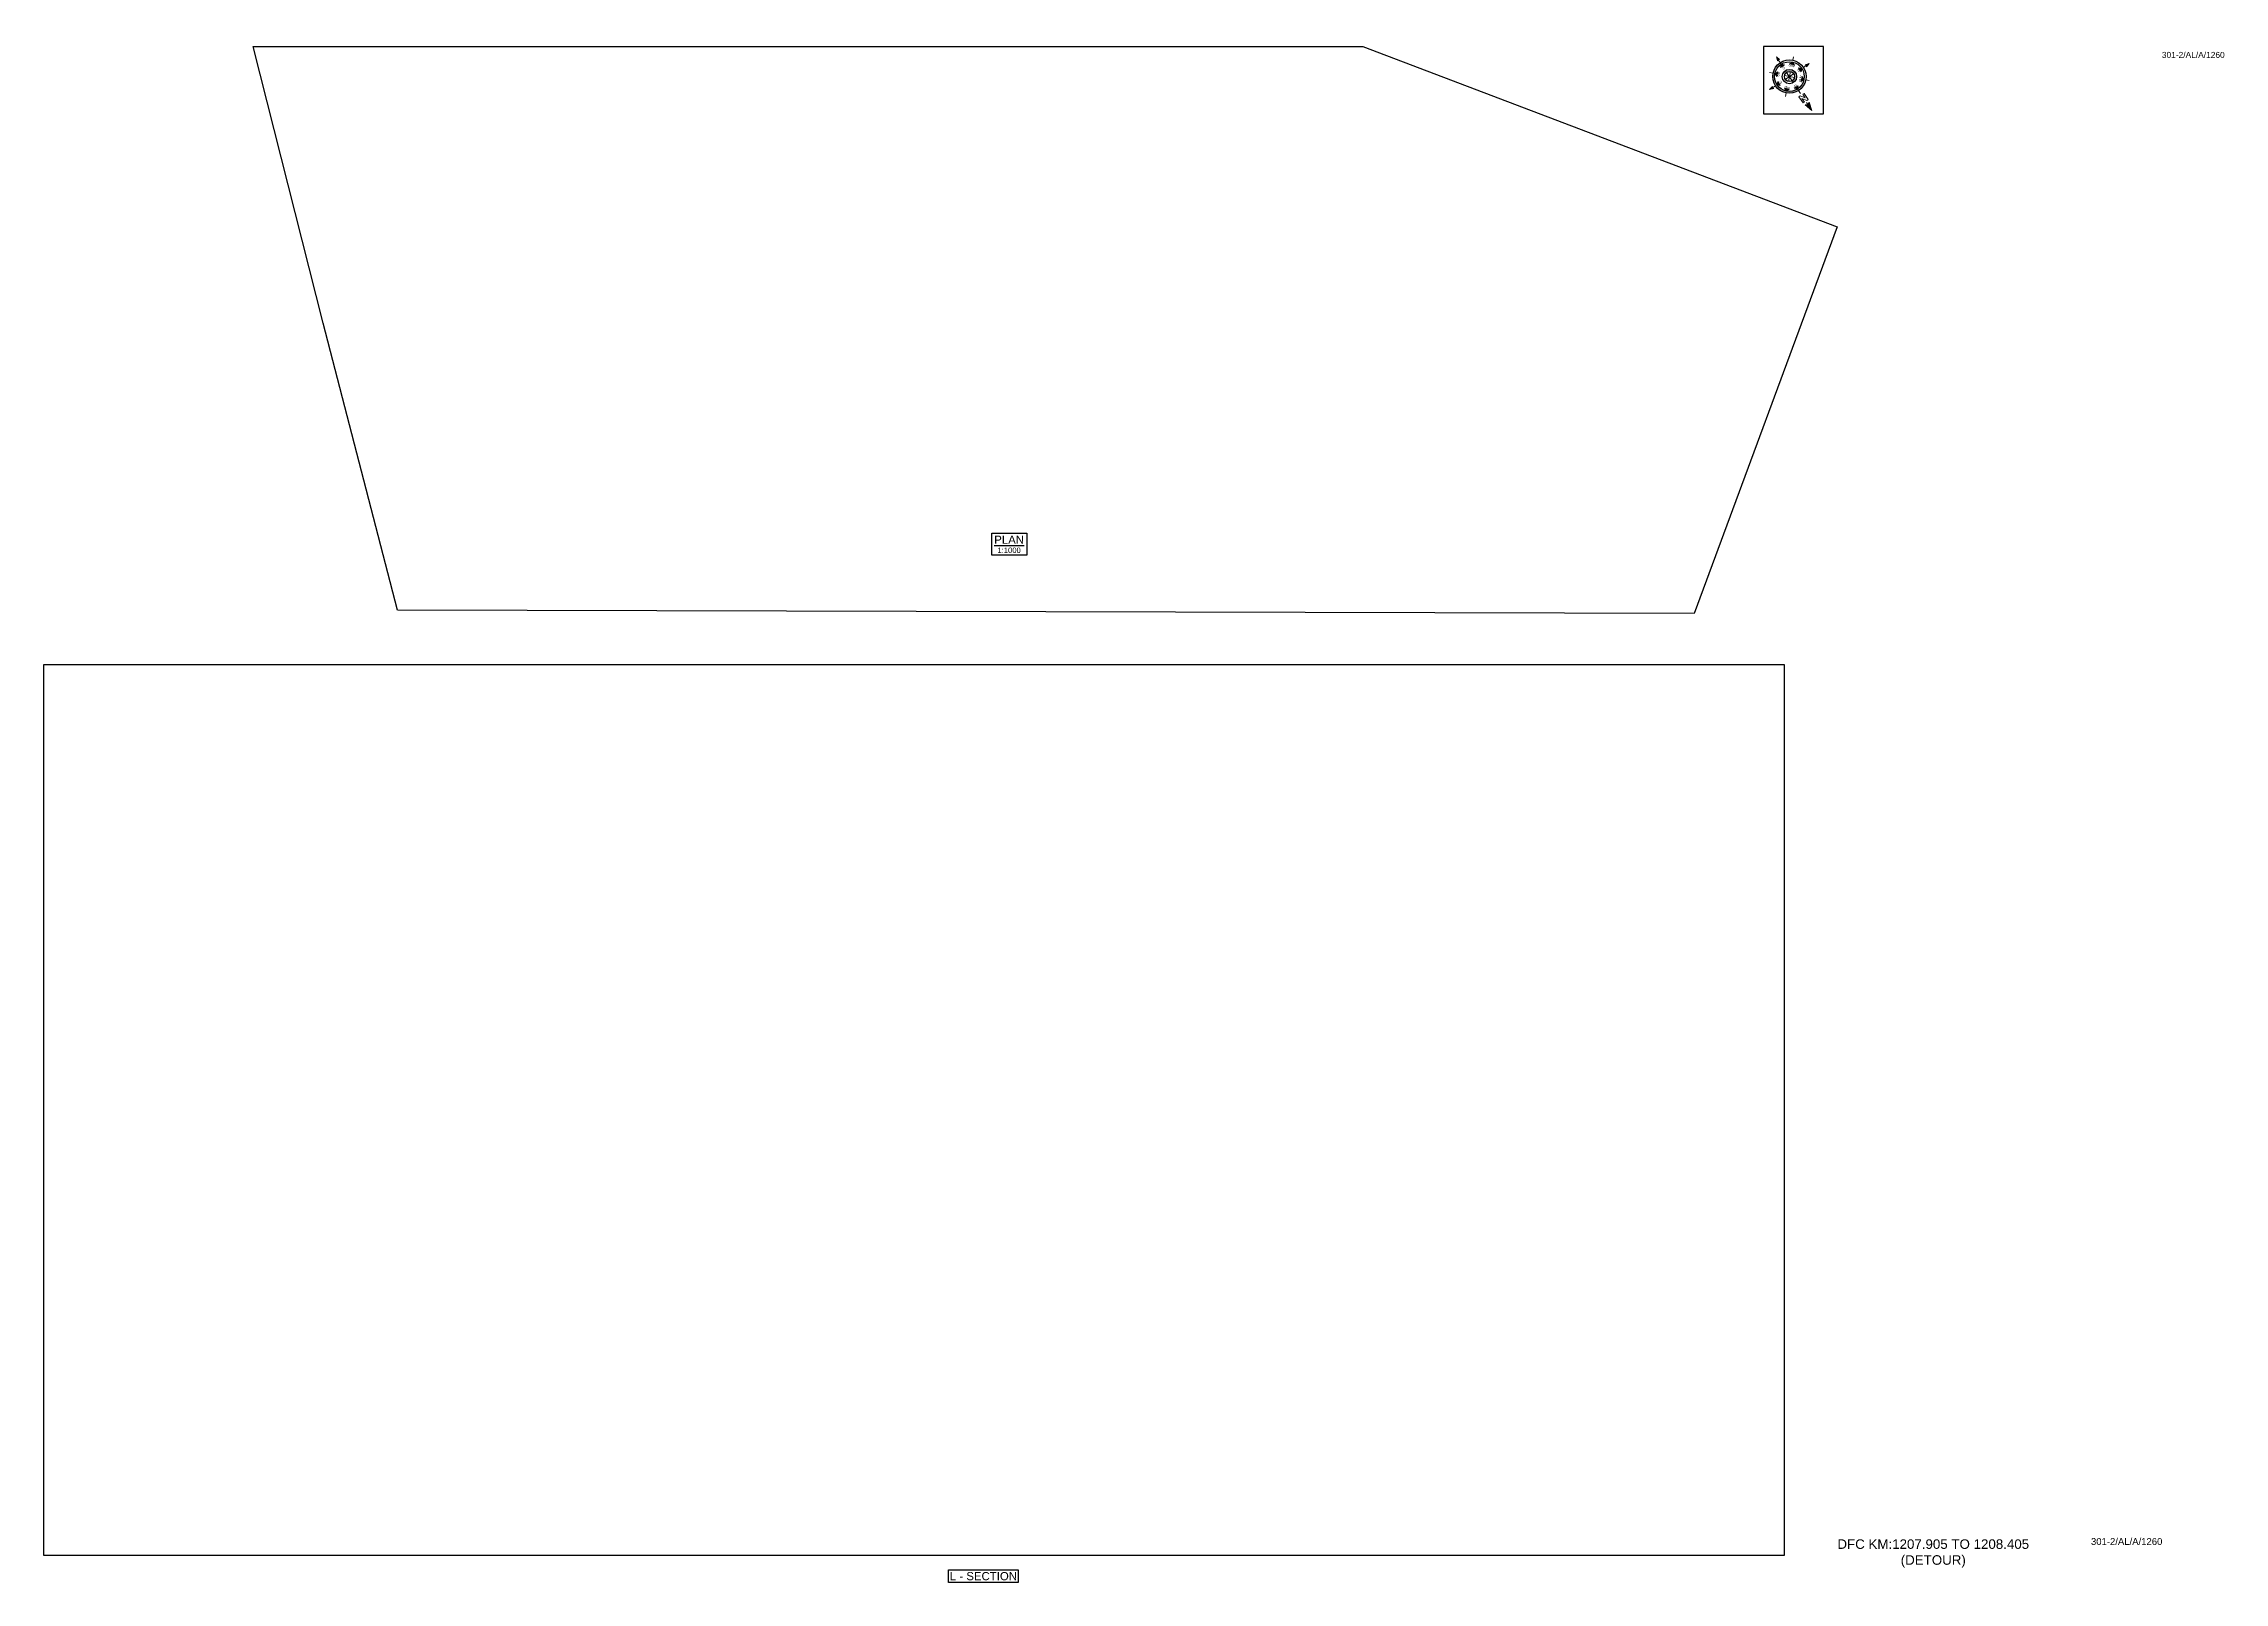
# Paper-space layout '1260' of a CAD drawing. Header units: metres. Extents: x 23 to 823, y 15 to 580.
import ezdxf
from ezdxf.enums import TextEntityAlignment as Align

# ---------------------------------------------------------------- set-up
doc = ezdxf.new("R2010")
doc.units = ezdxf.units.M
doc.header["$MEASUREMENT"] = 0
doc.layers.get('Defpoints').update_dxf_attribs({"color": 5})
doc.layers.add('title', color=7, linetype='Continuous')
doc.styles.get("Standard").update_dxf_attribs({"font": 'arial.ttf'})
doc.styles.add('Style-Arial', font='arial.ttf')

# ---------------------------------------------------------------- blocks, each defined once
blk = doc.blocks.new('N')
for points in [[(0, 8.41), (-0.49, 6.68), (0, 6.93)], [(0.49, 6.68), (0, 6.93), (0, 8.41)], [(-4.93, 0), (-4.07, 0.25), (-4.19, 0)], [(-4.07, -0.25), (-4.19, 0), (-4.93, 0)], [(-3.08, 0), (-2.59, 0.49), (-2.59, -0.49)], [(-2.18, 2.18), (-1.48, 2.18), (-2.18, 1.48)], [(0, 3.08), (0.49, 2.59), (-0.49, 2.59)], [(2.18, 2.18), (2.18, 1.48), (1.48, 2.18)], [(3.08, 0), (2.59, -0.49), (2.59, 0.49)], [(4.07, 0.25), (4.19, 0), (4.93, 0)], [(4.93, 0), (4.07, -0.25), (4.19, 0)], [(-2.18, -2.18), (-2.18, -1.48), (-1.48, -2.18)], [(0, -3.08), (-0.49, -2.59), (0.49, -2.59)], [(0, -4.93), (-0.25, -4.07), (0, -4.19)], [(0.25, -4.07), (0, -4.19), (0, -4.93)], [(2.18, -2.18), (1.48, -2.18), (2.18, -1.48)]]:
    blk.add_hatch(color=7).paths.add_polyline_path(points, flags=0)
h = blk.add_hatch(color=7)
h.paths.add_polyline_path([(0, -3.08), (0, -3.46, 1), (0, 3.46), (0, 3.08, -1)])
h.paths.add_polyline_path([(0, 1.05), (0, 1.48, 1), (0, -1.48), (0, -1.05, -1)])
at = {"color": 7, "linetype": 'ByBlock', "lineweight": 13}
for p, q in [((-0.61, 4.57), (-0.61, 6.12)), ((-0.61, 6.12), (-0.3, 6.12)), ((-0.3, 6.12), (0.32, 5.19)), ((0.32, 4.57), (-0.3, 5.5)), ((-0.3, 5.5), (-0.3, 4.57)), ((0.32, 5.19), (0.32, 6.12)), ((0.32, 6.12), (0.64, 6.12)), ((0.64, 6.12), (0.64, 4.57))]:
    blk.add_line(p, q, dxfattribs=at)
at = {"color": 7, "lineweight": 13}
for p, q in [((0, 6.41), (0, 7.28)), ((-3.46, 0), (-4.19, 0)), ((-2.45, 2.45), (-2.97, 2.97)), ((1.05, 0), (-1.05, 0)), ((-1.05, 0), (1.05, 0)), ((-0.74, 0.74), (0.74, -0.74)), ((0.74, 0.74), (-0.74, -0.74)), ((0.74, -0.74), (-0.74, 0.74)), ((-0.74, -0.74), (0.74, 0.74)), ((0, 3.46), (0, 4.19)), ((0, 3.46), (0, 3.08)), ((0, 1.05), (0, 1.48)), ((0, 1.05), (0, -1.05)), ((0, -1.05), (0, 1.05)), ((2.45, 2.45), (2.97, 2.97)), ((3.46, 0), (4.19, 0)), ((-2.45, -2.45), (-2.97, -2.97)), ((0, -1.05), (0, -1.48)), ((0, -3.46), (0, -3.08)), ((0, -3.46), (0, -4.19)), ((2.45, -2.45), (2.97, -2.97))]:
    blk.add_line(p, q, dxfattribs=at)
at = {"color": 7, "linetype": 'ByBlock', "lineweight": 13}
for points in [[(-0.3, 4.57), (-0.61, 4.57)], [(0.32, 4.57), (0.64, 4.57)]]:
    blk.add_lwpolyline(points, dxfattribs=at)
at = {"color": 7, "lineweight": 13}
for points in [[(0, 8.41), (-0.49, 6.68), (0, 6.93), (0, 6.93)], [(0.49, 6.68), (0, 6.93), (0, 8.41), (0, 8.41)], [(-4.93, 0), (-4.07, 0.25), (-4.19, 0), (-4.19, 0)], [(-4.07, -0.25), (-4.19, 0), (-4.93, 0), (-4.93, 0)], [(-3.08, 0), (-2.59, 0.49), (-2.59, -0.49), (-2.59, -0.49)], [(-2.18, 2.18), (-1.48, 2.18), (-2.18, 1.48), (-2.18, 1.48)], [(0, 3.08), (0.49, 2.59), (-0.49, 2.59), (-0.49, 2.59)], [(2.18, 2.18), (2.18, 1.48), (1.48, 2.18), (1.48, 2.18)], [(3.08, 0), (2.59, -0.49), (2.59, 0.49), (2.59, 0.49)], [(4.07, 0.25), (4.19, 0), (4.93, 0), (4.93, 0)], [(4.93, 0), (4.07, -0.25), (4.19, 0), (4.19, 0)], [(-2.18, -2.18), (-2.18, -1.48), (-1.48, -2.18), (-1.48, -2.18)], [(0, -3.08), (-0.49, -2.59), (0.49, -2.59), (0.49, -2.59)], [(0, -4.93), (-0.25, -4.07), (0, -4.19), (0, -4.19)], [(0.25, -4.07), (0, -4.19), (0, -4.93), (0, -4.93)], [(2.18, -2.18), (1.48, -2.18), (2.18, -1.48), (2.18, -1.48)]]:
    blk.add_lwpolyline(points, close=True, dxfattribs=at)
at = {"color": 7}
for radius in [3.46, 3.08, 1.48, 1.05]:
    blk.add_circle((0, 0), radius, dxfattribs=at)
for s, rotation, p in [('W', 90, (-2.1, 0)), ('NW', 45, (-1.48, 1.48)), ('NE', 315, (1.48, 1.48)), ('E', 270, (1.97, 0)), ('SW', 135, (-1.48, -1.48)), ('SE', 225, (1.48, -1.48))]:
    blk.add_text(s, height=0.6, rotation=rotation, dxfattribs=at).set_placement(p, align=Align.CENTER)
for s, p in [('N', (0, 2.1)), ('S', (0, -2.47))]:
    blk.add_text(s, height=0.6, dxfattribs=at).set_placement(p, align=Align.CENTER)

psp = doc.layouts.new('1260')

# ---------------------------------------------------------------- linework, layer by layer
psp.add_lwpolyline([(354.82, 15), (354.82, 19.6), (380.35, 19.6), (380.35, 15)], close=True)
at = {"layer": 'Defpoints'}
psp.add_lwpolyline([(22.59, 24.98), (661.74, 24.98), (661.65, 351.94), (22.59, 351.94)], close=True, dxfattribs=at)
at = {"layer": 'title', "color": 7, "linetype": 'Continuous', "lineweight": -3}
psp.add_lwpolyline([(370.65, 400.28), (383.53, 400.28), (383.53, 392.12), (370.65, 392.12)], close=True, dxfattribs=at)

# ---------------------------------------------------------------- texts
at = {"style": 'Style-Arial'}
for height, p in [(2.2, (800.22, 574.76)), (2.5, (774.19, 28.76))]:
    psp.add_text('301-2/AL/A/1260', height=height, dxfattribs=at).set_placement(p)
at = {"insert": (668.57, 30.81), "char_height": 3.5, "attachment_point": 1, "style": 'Style-Arial'}
psp.add_mtext_dynamic_manual_height_columns('\\pxqc;{\\C1;DFC KM:1207.905 TO 1208.405 \\P(DETOUR)}', width=95.4615, gutter_width=17.5, heights=[0], dxfattribs=at)
at = {"layer": 'title', "color": 7, "linetype": 'Continuous', "lineweight": -3, "style": 'Style-Arial'}
for s, height, p in [('%%UPLAN', 3, (377.04, 397.84)), ('1:1000', 2, (377.04, 393.97))]:
    psp.add_text(s, height=height, dxfattribs=at).set_placement(p, align=Align.MIDDLE)
at = {"layer": 'title', "style": 'Style-Arial'}
psp.add_text('L - SECTION', height=3, rotation=0.00006, dxfattribs=at).set_placement((367.6, 17.3), align=Align.MIDDLE_CENTER)

# ---------------------------------------------------------------- viewports
at = {"layer": 'Defpoints'}
vp = psp.add_viewport(center=(342.16, 188.46), size=(639.15, 326.9585), view_center_point=(41194.17, -11971.52), view_height=326.9585, status=3, dxfattribs=at)
vp.dxf.flags = 0x10000  # cut along an outline
vp.dxf.clipping_boundary_handle = psp.add_lwpolyline([(22.59, 24.98), (661.74, 24.98), (661.65, 351.94), (22.59, 351.94)], format="xyb", close=True, dxfattribs={"invisible": 1}).dxf.handle

# ---------------------------------------------------------------- wipeouts: each hides what was drawn before it
psp.add_wipeout([(653.96, 579), (676, 579), (676, 554.19), (653.96, 554.19)])

# ---------------------------------------------------------------- next in the draw order: linework, layer by layer
psp.add_lwpolyline([(676, 579), (653.96, 579), (653.96, 554.19), (676, 554.19)], close=True)
psp.add_lwpolyline([(99.46, 579), (506.87, 579), (681.03, 512.75), (628.57, 370.76), (152.55, 371.96), (125.17, 477.36)], close=True, dxfattribs=at)

# ---------------------------------------------------------------- next in the draw order: block references
at = {"xscale": 1.771541371757186, "yscale": 1.771541371757186, "zscale": 1.771541371757186, "rotation": 213.3650163118157}
psp.add_blockref('N', (663.49, 567.9), dxfattribs=at)

# ---------------------------------------------------------------- next in the draw order: viewports
at = {"layer": 'Defpoints', "view_twist_angle": 156.06091748}
vp = psp.add_viewport(center=(390.24, 474.88), size=(581.56, 208.2427), view_center_point=(-1951548.92, -2842317.03), view_height=208.2357, dxfattribs=at)
vp.dxf.flags = 0x10000  # cut along an outline
vp.dxf.clipping_boundary_handle = psp.add_lwpolyline([(99.46, 579), (506.87, 579), (681.03, 512.75), (628.57, 370.76), (152.55, 371.96), (125.17, 477.36)], format="xyb", close=True, dxfattribs={"invisible": 1}).dxf.handle

doc.saveas('drawing.dxf')
